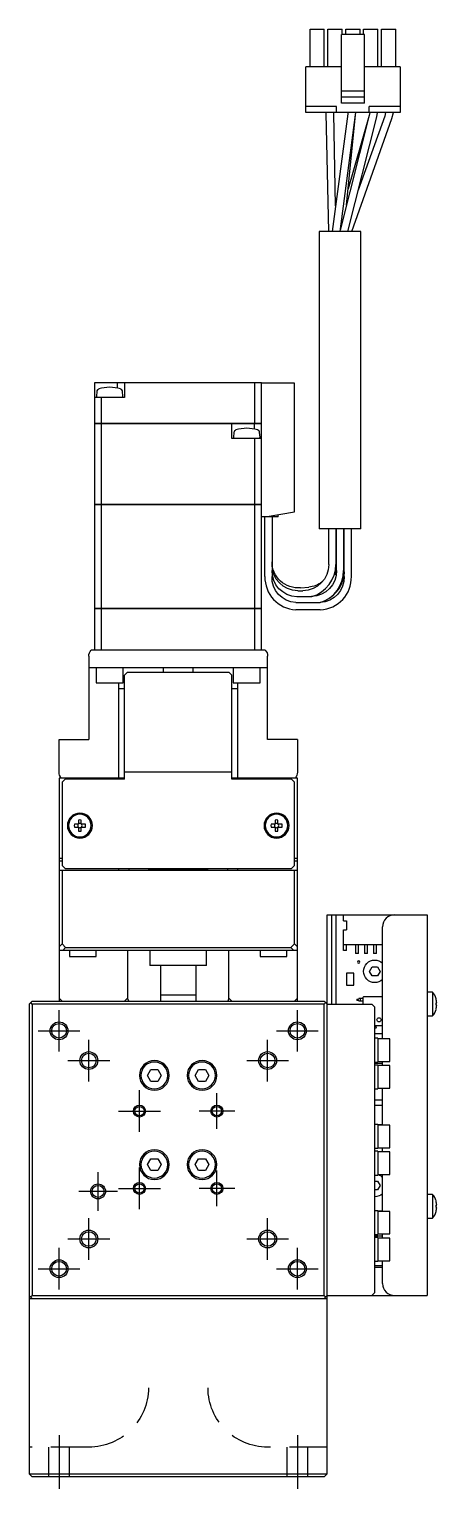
# Model space of a CAD drawing. Extents: x 0 to 726, y -8 to 645.
# Drawn here: x 277.8 to 346.2, y 8 to 253.4 of the extents above; entities that cross this region are included whole.
import ezdxf

# ---------------------------------------------------------------- set-up
doc = ezdxf.new("R2010")
doc.units = 0
doc.header["$LTSCALE"] = 0.5
doc.linetypes.add('CENTER', pattern=[50.8, 31.75, -6.35, 6.35, -6.35])
doc.linetypes.add('DASHED', pattern=[19.05, 12.7, -6.35])
for name, color, linetype in [('MSM_CENTER', 1, 'CENTER'), ('MSM_CONTINUOUS', 7, 'CONTINUOUS'), ('MSM_DASHED', 4, 'DASHED'), ('MSM_NARROW', 5, 'CONTINUOUS')]:
    doc.layers.add(name, color=color, linetype=linetype)

msp = doc.modelspace()

# ---------------------------------------------------------------- linework, layer by layer
at = {"layer": 'MSM_CENTER'}
for p, q in [((282.85, 81.5), (282.85, 88.5)), ((322.85, 81.5), (322.85, 88.5)), ((279.35, 85), (286.35, 85)), ((287.85, 76.5), (287.85, 83.5)), ((317.85, 76.5), (317.85, 83.5)), ((319.35, 85), (326.35, 85)), ((284.35, 80), (291.35, 80)), ((314.35, 80), (321.35, 80)), ((296.35, 68), (296.35, 75)), ((309.35, 68.5), (309.35, 74.5)), ((292.85, 71.5), (299.85, 71.5)), ((312.35, 71.5), (306.35, 71.5)), ((296.35, 55), (296.35, 62)), ((309.35, 55.5), (309.35, 61.5)), ((289.4, 54.75), (289.4, 61.25)), ((292.65, 58), (286.15, 58)), ((292.85, 58.5), (299.85, 58.5)), ((312.35, 58.5), (306.35, 58.5)), ((287.85, 46.5), (287.85, 53.5)), ((317.85, 46.5), (317.85, 53.5)), ((284.35, 50), (291.35, 50)), ((314.35, 50), (321.35, 50)), ((282.85, 41.5), (282.85, 48.5)), ((322.85, 41.5), (322.85, 48.5)), ((279.35, 45), (286.35, 45)), ((319.35, 45), (326.35, 45)), ((282.85, 17), (282.85, 8)), ((322.85, 17), (322.85, 8))]:
    msp.add_line(p, q, dxfattribs=at)
at = {"layer": 'MSM_CONTINUOUS'}
for p, q in [((324.97, 253.4), (327.37, 253.4)), ((324.97, 247.05), (324.97, 253.4)), ((327.37, 247.05), (327.37, 253.4)), ((327.97, 247.05), (327.97, 253.4)), ((327.97, 253.4), (330.37, 253.4)), ((330.37, 252.51), (330.37, 253.4)), ((330.97, 252.51), (330.97, 253.4)), ((330.97, 253.4), (333.37, 253.4)), ((333.37, 252.51), (333.37, 253.4)), ((333.97, 252.51), (333.97, 253.4)), ((333.97, 253.4), (336.37, 253.4)), ((336.37, 247.05), (336.37, 253.4)), ((336.97, 247.05), (336.97, 253.4)), ((336.97, 253.4), (339.37, 253.4)), ((339.37, 247.05), (339.37, 253.4)), ((330.24, 240.95), (330.24, 252.51)), ((334.1, 252.51), (330.24, 252.51)), ((334.1, 240.95), (334.1, 252.51)), ((324.25, 239.4), (324.25, 247.05)), ((330.24, 247.05), (324.25, 247.05)), ((340.1, 247.05), (334.1, 247.05)), ((340.1, 247.05), (340.1, 239.4)), ((334.1, 242.97), (330.24, 242.97)), ((334.1, 241.95), (330.24, 241.95)), ((334.1, 240.95), (330.24, 240.95)), ((329.44, 240.42), (324.25, 240.42)), ((340.1, 239.4), (324.25, 239.4)), ((327.65, 239.4), (327.65, 239.29)), ((327.65, 239.4), (327.65, 239.22)), ((327.65, 239.29), (328.05, 219.4)), ((331.31, 239.16), (328.69, 219.4)), ((328.95, 239.25), (328.95, 239.4)), ((329.26, 223.7), (328.95, 239.25)), ((329.44, 239.4), (329.44, 240.42)), ((330.01, 219.4), (332.6, 238.99)), ((334.92, 238.96), (330.03, 219.62)), ((331.09, 223.82), (332.61, 238.99)), ((331.34, 239.4), (331.31, 239.16)), ((331.32, 219.4), (336.18, 238.64)), ((334.88, 238.91), (331.37, 226.58)), ((331.99, 219.4), (338.72, 238.37)), ((332.6, 238.99), (332.64, 239.4)), ((332.61, 238.99), (332.64, 239.4)), ((337.5, 238.8), (333.07, 226.33)), ((334.99, 239.4), (334.88, 238.91)), ((340.1, 240.42), (334.9, 240.42)), ((334.9, 239.4), (334.9, 240.42)), ((335, 239.4), (334.92, 238.96)), ((336.18, 238.64), (336.32, 239.4)), ((337.66, 239.4), (337.5, 238.8)), ((338.72, 238.37), (338.98, 239.4)), ((338.72, 238.36), (338.98, 239.4)), ((333.5, 219.4), (326.5, 219.4)), ((326.5, 219.4), (326.5, 169.4)), ((333.5, 169.4), (333.5, 219.4)), ((288.85, 187.11), (288.85, 194)), ((288.85, 194), (316.85, 194)), ((292.6, 194), (292.6, 193.06)), ((293.85, 194), (293.85, 191.5)), ((315.69, 187.11), (315.69, 194)), ((316.85, 156), (316.85, 194)), ((322.35, 193.9), (316.85, 193.9)), ((322.35, 172.26), (322.35, 193.9)), ((293.85, 191.5), (288.85, 191.5)), ((289.19, 192.48), (289.12, 191.71)), ((290, 187.11), (290, 191.5)), ((293.58, 191.71), (293.51, 192.48)), ((288.85, 187.11), (316.85, 187.11)), ((288.85, 173.5), (288.85, 187.1)), ((316.85, 187.1), (288.85, 187.1)), ((288.86, 187.1), (288.86, 187.11)), ((290, 173.5), (290, 187.1)), ((290.01, 187.1), (290.01, 187.11)), ((311.85, 184.6), (311.85, 187.1)), ((315.6, 187.1), (315.6, 186.17)), ((315.7, 187.1), (315.7, 187.11)), ((316.84, 187.1), (316.84, 187.11)), ((316.85, 184.6), (311.85, 184.6)), ((312.19, 185.59), (312.12, 184.82)), ((315.69, 173.5), (315.69, 184.6)), ((316.58, 184.82), (316.51, 185.59)), ((288.85, 173.5), (316.85, 173.5)), ((288.85, 156), (288.85, 173.49)), ((316.85, 173.49), (288.85, 173.49)), ((288.86, 173.5), (288.86, 173.49)), ((290, 156), (290, 173.49)), ((290.01, 173.5), (290.01, 173.49)), ((315.69, 156), (315.69, 173.49)), ((315.7, 173.5), (315.7, 173.49)), ((316.84, 173.5), (316.84, 173.49)), ((317.45, 171.4), (322.35, 172.26)), ((319.65, 171.4), (319.65, 171.79)), ((319.65, 171.4), (316.85, 171.4)), ((317.4, 161.4), (317.4, 171.4)), ((318.6, 171.4), (318.6, 161.4)), ((333.5, 169.4), (326.5, 169.4)), ((328.1, 163.4), (328.1, 169.4)), ((329.3, 169.4), (329.3, 162.4)), ((329.4, 162.4), (329.4, 169.4)), ((330.6, 169.4), (330.6, 162.4)), ((330.7, 161.4), (330.7, 169.4)), ((331.9, 169.4), (331.9, 161.4)), ((329.3, 162.4), (329.24, 161.69)), ((329.25, 161.69), (329.4, 162.9)), ((323.37, 159.48), (324.75, 159.6)), ((329.24, 161.69), (329.24, 161.66)), ((329.24, 161.66), (329.25, 161.69)), ((322.76, 158), (325.24, 158)), ((322.91, 159), (323.79, 159)), ((288.85, 156), (316.85, 156)), ((288.85, 149), (288.85, 155.99)), ((316.85, 155.99), (288.85, 155.99)), ((288.86, 156), (288.86, 155.99)), ((290, 149), (290, 155.99)), ((290.01, 156), (290.01, 155.99)), ((315.69, 149), (315.69, 155.99)), ((315.7, 156), (315.7, 155.99)), ((316.84, 156), (316.84, 155.99)), ((316.85, 149), (316.85, 155.99)), ((322.6, 157), (326.7, 157)), ((326.7, 155.8), (322.6, 155.8)), ((326.69, 157.01), (326.66, 157)), ((287.85, 148), (287.85, 134)), ((317.47, 149), (288.23, 149)), ((317.85, 134), (317.85, 148)), ((317.85, 146), (287.85, 146)), ((289.1, 146), (289.1, 143.5)), ((293.6, 143.5), (293.6, 146)), ((294.35, 145.3), (293.85, 144.8)), ((293.85, 127.3), (293.85, 144.8)), ((294.35, 145.3), (311.35, 145.3)), ((300.35, 146), (300.35, 145.3)), ((305.35, 145.3), (305.35, 146)), ((311.85, 144.8), (311.35, 145.3)), ((311.85, 127.3), (311.85, 144.8)), ((312.1, 146), (312.1, 143.5)), ((316.6, 143.5), (316.6, 146)), ((289.1, 143.5), (293.6, 143.5)), ((292.85, 143.5), (292.85, 127.3)), ((293.85, 142.5), (292.85, 142.5)), ((312.85, 142.5), (311.85, 142.5)), ((312.1, 143.5), (316.6, 143.5)), ((312.85, 127.3), (312.85, 143.5)), ((282.85, 128.5), (282.85, 134)), ((282.85, 134), (287.85, 134)), ((322.85, 134), (317.85, 134)), ((322.85, 134), (322.85, 128.5)), ((311.85, 128.5), (293.85, 128.5)), ((293.85, 127.5), (282.85, 127.5)), ((282.85, 127.5), (282.85, 90)), ((283.85, 127.3), (283.35, 126.8)), ((283.35, 126.8), (283.35, 112.8)), ((293.85, 127.3), (283.85, 127.3)), ((322.85, 127.5), (311.85, 127.5)), ((321.85, 127.3), (311.85, 127.3)), ((322.35, 126.8), (321.85, 127.3)), ((322.35, 112.8), (322.35, 126.8)), ((322.85, 90), (322.85, 127.5)), ((286.11, 120.42), (286.11, 119.74)), ((286.59, 119.74), (286.59, 120.42)), ((319.11, 120.42), (319.11, 119.74)), ((319.59, 119.74), (319.59, 120.42)), ((286.11, 119.74), (285.43, 119.74)), ((285.43, 119.26), (286.11, 119.26)), ((286.11, 119.26), (286.11, 118.58)), ((287.27, 119.74), (286.59, 119.74)), ((286.59, 118.58), (286.59, 119.26)), ((286.59, 119.26), (287.27, 119.26)), ((319.11, 119.74), (318.43, 119.74)), ((318.43, 119.26), (319.11, 119.26)), ((319.11, 119.26), (319.11, 118.58)), ((320.27, 119.74), (319.59, 119.74)), ((319.59, 119.26), (320.27, 119.26)), ((319.59, 118.58), (319.59, 119.26)), ((282.85, 114), (283.35, 114)), ((283.35, 113.5), (282.85, 113.5)), ((322.35, 114), (322.85, 114)), ((322.85, 113.5), (322.35, 113.5)), ((282.85, 112), (322.85, 112)), ((283.35, 112.8), (283.85, 112.3)), ((283.35, 112), (283.35, 99.61)), ((283.85, 112.3), (321.85, 112.3)), ((292.85, 112.3), (292.85, 112)), ((294.6, 112), (294.6, 112.3)), ((297.85, 112.3), (297.85, 112.2)), ((297.85, 112.2), (307.85, 112.2)), ((297.85, 112.2), (298.05, 112)), ((307.65, 112), (307.85, 112.2)), ((307.85, 112.2), (307.85, 112.3)), ((311.1, 112.3), (311.1, 112)), ((312.85, 112), (312.85, 112.3)), ((321.85, 112.3), (322.35, 112.8)), ((322.35, 99.61), (322.35, 112)), ((327.85, 104.5), (344.65, 104.5)), ((327.85, 10.5), (327.85, 104.5)), ((328.65, 89.5), (328.65, 104.5)), ((329.35, 89.5), (329.35, 104.5)), ((330.6, 103.5), (330.6, 104.5)), ((330.6, 103.5), (331.1, 103.5)), ((331.1, 103.5), (331.1, 102)), ((344.65, 104.5), (344.65, 40.5)), ((330.6, 102), (331.1, 102)), ((330.6, 98.5), (330.6, 102)), ((337.15, 83.65), (337.15, 102.5)), ((282.85, 99.11), (283.35, 99.61)), ((322.85, 98.5), (282.85, 98.5)), ((283.35, 99.61), (283.96, 99)), ((283.96, 99), (283.46, 98.5)), ((283.96, 99), (321.74, 99)), ((284.6, 98.5), (284.6, 97.5)), ((289.1, 97.5), (289.1, 98.5)), ((294.36, 98.5), (294.36, 90.5)), ((298.1, 98.5), (298.1, 96)), ((307.6, 96), (307.6, 98.5)), ((311.33, 90.5), (311.33, 98.5)), ((316.6, 98.5), (316.6, 97.5)), ((321.1, 97.5), (321.1, 98.5)), ((321.74, 99), (322.35, 99.61)), ((322.24, 98.5), (321.74, 99)), ((322.35, 99.61), (322.85, 99.11)), ((330.6, 99.5), (337.15, 99.5)), ((331.1, 98.5), (330.6, 98.5)), ((331.1, 98.5), (331.1, 99.5)), ((332.6, 99.5), (332.6, 98)), ((333.1, 98), (333.1, 99.5)), ((334.1, 99.5), (334.1, 98)), ((334.6, 98), (334.6, 99.5)), ((335.6, 99.5), (335.6, 98)), ((336.1, 98), (336.1, 99.5)), ((337.1, 99.5), (337.1, 98)), ((284.6, 97.5), (289.1, 97.5)), ((307.6, 96), (298.1, 96)), ((299.85, 96), (299.85, 90)), ((305.85, 90), (305.85, 96)), ((316.6, 97.5), (321.1, 97.5)), ((333.1, 98), (332.6, 98)), ((334.6, 98), (334.1, 98)), ((334.98, 95), (335.42, 95.75)), ((335.42, 95.75), (336.28, 95.75)), ((336.1, 98), (335.6, 98)), ((336.28, 95.75), (336.72, 95)), ((337.15, 98), (337.1, 98)), ((332.35, 94.7), (331.1, 94.7)), ((331.1, 94.7), (331.1, 92.7)), ((332.35, 92.7), (332.35, 94.7)), ((335.42, 94.25), (334.98, 95)), ((336.28, 94.25), (335.42, 94.25)), ((336.72, 95), (336.28, 94.25)), ((305.85, 91), (299.85, 91)), ((331.1, 92.7), (332.35, 92.7)), ((345.55, 91.5), (344.65, 91.5)), ((345.55, 91.5), (345.55, 87.5)), ((277.85, 89.5), (278.1, 89.75)), ((277.85, 89.5), (277.85, 10.5)), ((278.1, 89.75), (278.35, 90)), ((278.35, 89.5), (278.1, 89.75)), ((278.35, 90), (327.35, 90)), ((327.35, 89.5), (278.35, 89.5)), ((278.35, 89.5), (278.35, 40.5)), ((283.35, 90), (282.85, 90.5)), ((294.36, 90.5), (293.86, 90)), ((294.54, 90), (294.36, 90.5)), ((311.33, 90.5), (311.16, 90)), ((311.83, 90), (311.33, 90.5)), ((322.85, 90.5), (322.35, 90)), ((327.35, 90), (327.6, 89.75)), ((327.6, 89.75), (327.35, 89.5)), ((327.35, 40.5), (327.35, 89.5)), ((327.6, 89.75), (327.85, 89.5)), ((327.85, 89.5), (335.35, 89.5)), ((332.85, 90.31), (333.1, 90.31)), ((332.85, 90.31), (332.85, 90.11)), ((333.1, 90.11), (332.85, 90.11)), ((333.1, 90.31), (333.17, 90.42)), ((333.17, 89.99), (333.1, 90.11)), ((333.9, 90.42), (333.17, 90.42)), ((333.9, 89.99), (333.17, 89.99)), ((333.46, 89.99), (333.46, 90.42)), ((333.9, 89.5), (333.9, 90.65)), ((334, 90.75), (337.15, 90.75)), ((335.85, 89), (335.35, 89.5)), ((335.85, 41), (335.85, 89)), ((346.12, 90.39), (346.12, 90.39)), ((346.12, 89.68), (346.24, 89.68)), ((346.12, 89.32), (346.12, 89.68)), ((346.24, 89.32), (346.12, 89.32)), ((346.12, 88.61), (346.12, 88.61)), ((344.65, 87.5), (345.55, 87.5)), ((337.15, 85.85), (335.85, 85.85)), ((337.15, 84.5), (335.85, 84.5)), ((336.35, 83.75), (335.85, 83.75)), ((336.35, 83.75), (336.35, 79.75)), ((338.35, 83.65), (336.35, 83.65)), ((338.35, 79.85), (338.35, 83.65)), ((335.85, 79.75), (336.35, 79.75)), ((337.15, 79.5), (335.85, 79.5)), ((336.35, 79.25), (335.85, 79.25)), ((336.35, 79.85), (338.35, 79.85)), ((336.35, 79.25), (336.35, 75.25)), ((338.35, 79.15), (336.35, 79.15)), ((337.15, 79.15), (337.15, 79.85)), ((338.35, 75.35), (338.35, 79.15)), ((297.69, 77.5), (298.27, 78.5)), ((298.27, 76.5), (297.69, 77.5)), ((298.27, 78.5), (299.43, 78.5)), ((299.43, 76.5), (298.27, 76.5)), ((299.43, 78.5), (300, 77.5)), ((300, 77.5), (299.43, 76.5)), ((305.69, 77.5), (306.27, 78.5)), ((306.27, 76.5), (305.69, 77.5)), ((306.27, 78.5), (307.43, 78.5)), ((307.43, 76.5), (306.27, 76.5)), ((307.43, 78.5), (308, 77.5)), ((308, 77.5), (307.43, 76.5)), ((335.85, 75.25), (336.35, 75.25)), ((336.35, 75.35), (338.35, 75.35)), ((337.15, 69.15), (337.15, 75.35)), ((335.85, 73.37), (337.15, 73.37)), ((337.15, 72.44), (335.85, 72.44)), ((336.35, 69.25), (335.85, 69.25)), ((336.35, 69.25), (336.35, 65.25)), ((336.35, 69.24), (337.15, 69.24)), ((338.35, 69.15), (336.35, 69.15)), ((338.35, 65.35), (338.35, 69.15)), ((335.85, 65.25), (336.35, 65.25)), ((336.35, 64.75), (335.85, 64.75)), ((336.35, 65.35), (338.35, 65.35)), ((336.35, 64.75), (336.35, 60.75)), ((338.35, 64.65), (336.35, 64.65)), ((337.15, 64.65), (337.15, 65.35)), ((338.35, 60.85), (338.35, 64.65)), ((297.69, 62.5), (298.27, 63.5)), ((298.27, 61.5), (297.69, 62.5)), ((298.27, 63.5), (299.43, 63.5)), ((299.43, 61.5), (298.27, 61.5)), ((299.43, 63.5), (300, 62.5)), ((300, 62.5), (299.43, 61.5)), ((305.69, 62.5), (306.27, 63.5)), ((306.27, 61.5), (305.69, 62.5)), ((306.27, 63.5), (307.43, 63.5)), ((307.43, 61.5), (306.27, 61.5)), ((307.43, 63.5), (308, 62.5)), ((308, 62.5), (307.43, 61.5)), ((335.85, 60.75), (336.35, 60.75)), ((335.85, 59.75), (336.28, 59.75)), ((336.28, 59.75), (336.72, 59)), ((336.72, 59), (336.28, 58.25)), ((336.35, 60.85), (338.35, 60.85)), ((337.15, 54.65), (337.15, 60.85)), ((336.28, 58.25), (335.85, 58.25)), ((345.55, 57.5), (344.65, 57.5)), ((345.55, 57.5), (345.55, 53.5)), ((336.35, 54.75), (335.85, 54.75)), ((336.35, 54.75), (336.35, 50.75)), ((337.15, 54.66), (336.35, 54.66)), ((338.35, 54.65), (336.35, 54.65)), ((338.35, 50.85), (338.35, 54.65)), ((346.12, 56.39), (346.12, 56.39)), ((346.12, 55.68), (346.24, 55.68)), ((346.12, 55.32), (346.12, 55.68)), ((346.24, 55.32), (346.12, 55.32)), ((346.12, 54.61), (346.12, 54.61)), ((344.65, 53.5), (345.55, 53.5)), ((335.85, 50.75), (336.35, 50.75)), ((337.15, 50.5), (335.85, 50.5)), ((336.35, 50.25), (335.85, 50.25)), ((336.35, 50.85), (338.35, 50.85)), ((336.35, 50.25), (336.35, 46.25)), ((338.35, 50.15), (336.35, 50.15)), ((337.15, 50.15), (337.15, 50.85)), ((338.35, 46.35), (338.35, 50.15)), ((335.85, 46.25), (336.35, 46.25)), ((337.15, 45.5), (335.85, 45.5)), ((337.15, 45.2), (335.85, 45.2)), ((336.35, 46.35), (338.35, 46.35)), ((337.15, 42.5), (337.15, 46.35)), ((278.35, 40), (277.85, 40.5)), ((277.85, 40), (327.85, 40)), ((278.1, 40.25), (278.35, 40.5)), ((278.35, 40.5), (327.35, 40.5)), ((327.35, 40.5), (327.6, 40.25)), ((327.85, 40.5), (327.35, 40)), ((327.85, 40.5), (344.65, 40.5)), ((335.35, 40.5), (335.85, 41)), ((277.85, 10.5), (327.85, 10.5)), ((277.85, 10.5), (278.35, 10)), ((327.35, 10), (278.35, 10)), ((327.85, 10.5), (327.35, 10))]:
    msp.add_line(p, q, dxfattribs=at)
at = {"layer": 'MSM_CONTINUOUS', "extrusion": (0, 0, -1)}
for centre, radius in [((-286.35, 119.5), 2.1), ((-286.35, 119.5), 1.9), ((-319.35, 119.5), 2.1), ((-319.35, 119.5), 1.9), ((-333.15, 96.56), 0.2), ((-298.85, 77.5), 2.5), ((-298.85, 77.5), 2.25), ((-306.85, 77.5), 2.5), ((-306.85, 77.5), 2.25), ((-298.85, 62.5), 2.5), ((-298.85, 62.5), 2.25), ((-306.85, 62.5), 2.5), ((-306.85, 62.5), 2.25)]:
    msp.add_circle(centre, radius, dxfattribs=at)
at = {"layer": 'MSM_CONTINUOUS'}
for centre, radius in [((282.85, 85), 1.23), ((322.85, 85), 1.23), ((336.55, 86.85), 0.35), ((287.85, 80), 1.23), ((317.85, 80), 1.23), ((296.35, 71.5), 0.783), ((309.35, 71.5), 0.783), ((289.4, 58), 1.01), ((296.35, 58.5), 0.783), ((309.35, 58.5), 0.783), ((287.85, 50), 1.23), ((317.85, 50), 1.23), ((282.85, 45), 1.23), ((322.85, 45), 1.23)]:
    msp.add_circle(centre, radius, dxfattribs=at)
for centre, radius, start, end in [((289.32, 191.69), 0.2, 175, 251.8051), ((289.68, 192.43), 0.5, 107.6292, 175), ((291.35, 187.19), 6, 72.3708, 107.6292), ((293.02, 192.43), 0.5, 5, 72.3708), ((293.38, 191.69), 0.2, 288.1949, 5), ((312.32, 184.8), 0.2, 175, 270), ((312.68, 185.54), 0.5, 107.6292, 175), ((314.35, 180.3), 6, 72.3708, 107.6292), ((316.02, 185.54), 0.5, 5, 72.3708), ((316.38, 184.8), 0.2, 270, 5), ((323.71, 163.37), 5.59, 285.9654, 0.2921), ((325.03, 162.32), 5.57, 287.3809, 0.7723), ((322.81, 161.21), 5.41, 177.9657, 267.8137), ((326.5, 161.2), 5.41, 272.1273, 2.0933), ((286.35, 119.5), 0.95, 75.3667, 104.6333), ((319.35, 119.5), 0.95, 75.3667, 104.6333), ((286.35, 119.5), 0.95, 165.3667, 194.6333), ((286.35, 119.5), 0.365, 138.8496, 221.1504), ((286.35, 119.5), 0.365, 48.8496, 131.1504), ((286.35, 119.5), 0.365, 228.8496, 311.1504), ((286.35, 119.5), 0.95, 255.3667, 284.6333), ((286.35, 119.5), 0.365, 318.8496, 41.1504), ((286.35, 119.5), 0.95, 345.3667, 14.6333), ((319.35, 119.5), 0.95, 165.3667, 194.6333), ((319.35, 119.5), 0.365, 138.8496, 221.1504), ((319.35, 119.5), 0.365, 48.8496, 131.1504), ((319.35, 119.5), 0.365, 228.8496, 311.1504), ((319.35, 119.5), 0.95, 255.3667, 284.6333), ((319.35, 119.5), 0.365, 318.8496, 41.1504), ((319.35, 119.5), 0.95, 345.3667, 14.6333), ((339.15, 102.5), 2, 90, 180), ((343.05, 89.5), 3.2, 16.1225, 38.6822), ((334, 90.65), 0.1, 90, 180), ((343.05, 89.5), 3.2, 321.3178, 343.8775), ((343.05, 89.5), 3.19, 3.2297, 16.1067), ((343.05, 89.5), 3.19, 343.8933, 356.7703), ((343.05, 55.5), 3.2, 16.1225, 38.6822), ((343.05, 55.5), 3.2, 321.3178, 343.8775), ((343.05, 55.5), 3.19, 3.2297, 16.1067), ((343.05, 55.5), 3.19, 343.8933, 356.7703), ((339.15, 42.5), 2, 180, 270)]:
    msp.add_arc(centre, radius, start, end, dxfattribs=at)
at = {"layer": 'MSM_CONTINUOUS', "extrusion": (0, 0, -1)}
for centre, radius, start, end in [((-322.88, 162.28), 4.29, 271.642, 1.5567), ((-322.95, 163.36), 4.36, 270.5892, 0.5857), ((-322.99, 163.85), 4.39, 265.0821, 0.1308), ((-323.74, 163.36), 4.36, 179.4314, 269.3937), ((-325.11, 162.29), 4.29, 178.4892, 268.3121), ((-325.25, 162.29), 5.45, 181.1091, 246.0046), ((-322.81, 161.21), 4.22, 272.8542, 2.5704), ((-324.37, 163.95), 4.37, 232.9581, 264.9542), ((-326.48, 161.22), 4.22, 177.5064, 267.069), ((-289.35, 148), 1.5, 0, 41.8103), ((-316.35, 148), 1.5, 138.1897, 180), ((-284.35, 128.5), 1.5, 318.1897, 0), ((-321.35, 128.5), 1.5, 180, 221.8103), ((-335.85, 95), 1.9, 226.8264, 133.1735), ((-335.85, 85.61), 0.2, 90, 270), ((-335.85, 59), 1.9, 105.2575, 133.1736), ((-335.85, 59), 1.9, 226.8264, 270)]:
    msp.add_arc(centre, radius, start, end, dxfattribs=at)
at = {"layer": 'MSM_DASHED'}
for p, q in [((287.85, 15), (277.85, 15)), ((281.1, 15), (281.1, 10)), ((284.6, 10), (284.6, 15)), ((327.85, 15), (317.85, 15)), ((321.1, 15), (321.1, 10)), ((324.6, 10), (324.6, 15))]:
    msp.add_line(p, q, dxfattribs=at)
at = {"layer": 'MSM_DASHED', "extrusion": (0, 0, -1)}
for centre, start, end in [((-287.85, 25), 180, 270), ((-317.85, 25), 270, 0)]:
    msp.add_arc(centre, 10, start, end, dxfattribs=at)
at = {"layer": 'MSM_NARROW'}
for centre, radius in [((282.85, 85), 1.5), ((322.85, 85), 1.5), ((287.85, 80), 1.5), ((317.85, 80), 1.5), ((296.35, 71.5), 1), ((309.35, 71.5), 1), ((289.4, 58), 1.25), ((296.35, 58.5), 1), ((309.35, 58.5), 1), ((287.85, 50), 1.5), ((317.85, 50), 1.5), ((282.85, 45), 1.5), ((322.85, 45), 1.5)]:
    msp.add_circle(centre, radius, dxfattribs=at)

doc.saveas('drawing.dxf')
